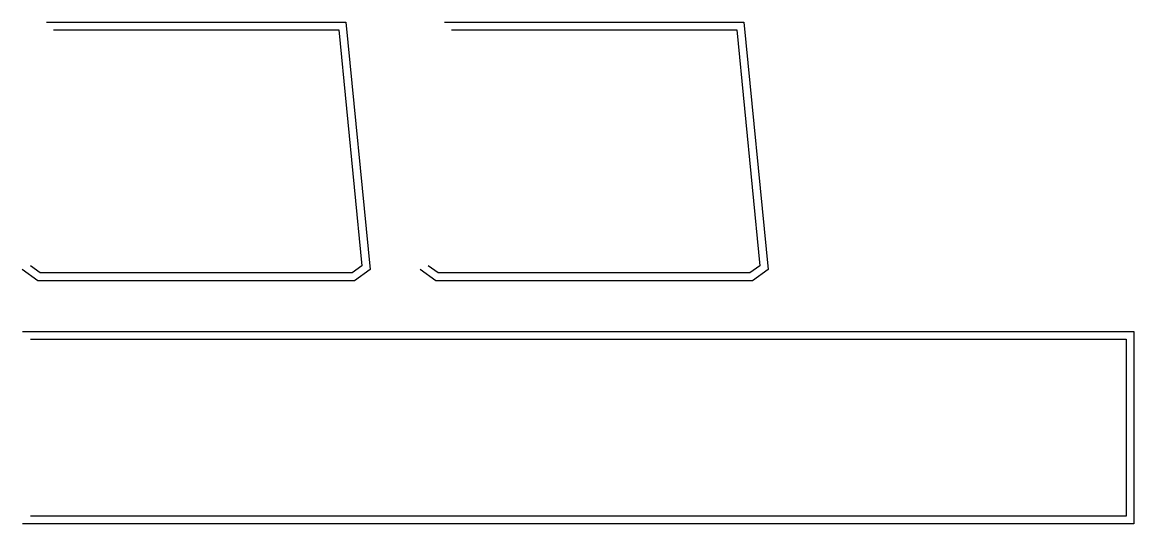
# Model space of a CAD drawing. Header units: millimetres. Extents: x -7 to 998, y -447 to 7.
import ezdxf

# ---------------------------------------------------------------- set-up
doc = ezdxf.new("R2010")
doc.units = ezdxf.units.MM

msp = doc.modelspace()

# ---------------------------------------------------------------- linework, layer by layer
for points in [[(14.655, 7), (285.345, 7), (307.3571, -216.6853), (293.2916, -227), (6.7084, -227), (-7.3571, -216.6853)], [(21, 0), (279, 0), (300, -213.4), (291, -220), (9, -220), (0, -213.4)], [(374.655, 7), (645.345, 7), (667.3571, -216.6853), (653.2916, -227), (366.7084, -227), (352.6429, -216.6853)], [(381, 0), (639, 0), (660, -213.4), (651, -220), (369, -220), (360, -213.4)], [(-7, -273), (998.1829, -273), (998.1829, -447), (-7, -447)], [(0, -280), (991.1829, -280), (991.1829, -440), (0, -440)]]:
    msp.add_lwpolyline(points)

doc.saveas('drawing.dxf')
